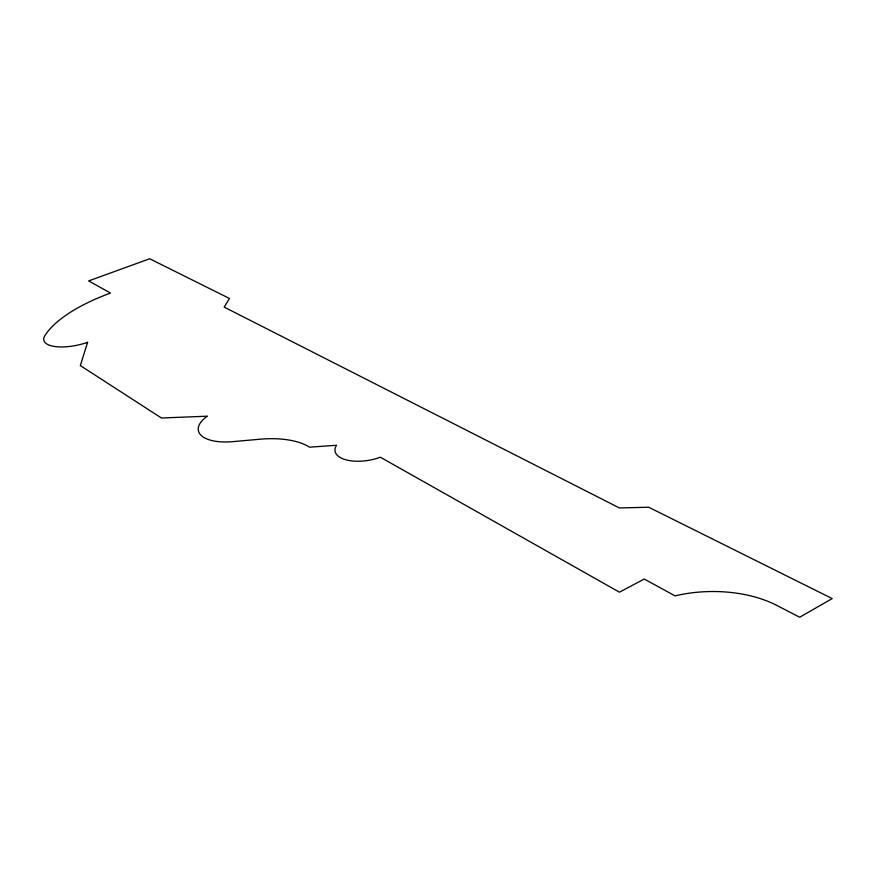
<?xml version="1.0" encoding="UTF-8"?>
<svg xmlns="http://www.w3.org/2000/svg" width="876" height="876" viewBox="0 0 876 876"><rect width="100%" height="100%" fill="white"/><g stroke="black" fill="none" stroke-linecap="round" stroke-linejoin="round"><path stroke-width="1.31" d="M87.611 342.308L80.318 365.577L161.447 417.994L207.371 416.188A40.581 17.783 -10.8 0 0 200.922 435.175A40.581 17.783 -10.8 0 0 232.611 441.657L259.931 439.226A68.963 32.029 -10.8 0 1 309.589 447.187L336.559 445.271A30.923 14.279 -8.8 0 0 345.921 459.801A30.923 14.279 -8.8 0 0 380.359 457.206L619.452 592.187L644.243 579.036L675.067 595.888A96.305 54.411 -0.8 0 1 777.176 605.579L799.657 617.241L832.2 598.582L648.744 507.237L619.409 507.949L224.19 307.115L229.457 298.475L149.697 258.759L88.629 280.933L110.54 293.044A128.991 49.231 -11.3 0 0 44.818 335.771A32.281 12.056 -12.4 0 0 54.465 346.458A32.281 12.056 -12.4 0 0 87.611 342.308"/></g></svg>
